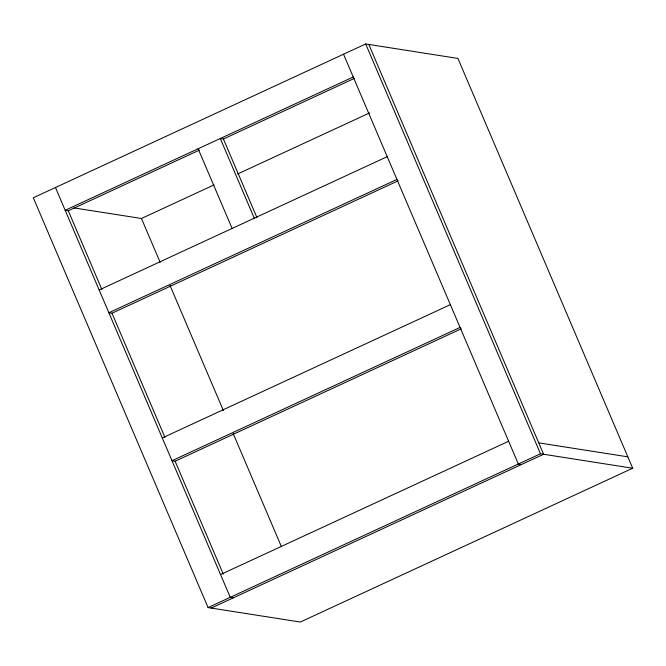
<?xml version="1.0" encoding="UTF-8"?>
<svg xmlns="http://www.w3.org/2000/svg" width="666" height="666" viewBox="0 0 666 666"><rect width="100%" height="100%" fill="white"/><g stroke="black" fill="none" stroke-linecap="round" stroke-linejoin="round"><path stroke-width="1" d="M365.692 43.964L33.3 197.769L208.092 607.575L300.308 622.036L632.7 468.231L457.908 58.425L365.692 43.964L540.484 453.771L632.7 468.231M353.246 76.99L65.168 210.281L68.298 210.772L199.367 150.125M254.27 218.19L220.288 138.511L223.41 139.003L354.478 78.355M73.868 207.892L141.45 218.49L214.052 184.89M237.629 173.984L369.647 112.895M99.159 289.968L387.229 156.668M396.944 179.437L108.866 312.737L111.996 313.228L398.185 180.802M162.279 437.953L450.349 304.653M460.064 327.422L171.986 460.722L175.116 461.213L461.305 328.788M220.546 574.55L508.616 441.258M208.092 607.575L540.484 453.771M211.222 608.066L543.614 454.262L368.814 44.456M538.761 442.873L627.847 456.843M521.453 464.51L518.331 464.027L343.531 54.221M233.383 597.81L230.253 597.319L55.461 187.521M223.41 139.003L256.993 217.732M198.127 148.759L232.118 228.446M141.45 218.49L160.198 262.446M169.98 285.381L223.376 410.572M233.158 433.508L281.26 546.27M68.298 210.772L101.881 289.51M111.996 313.228L164.993 437.487M175.116 461.213L223.26 574.084"/></g></svg>
